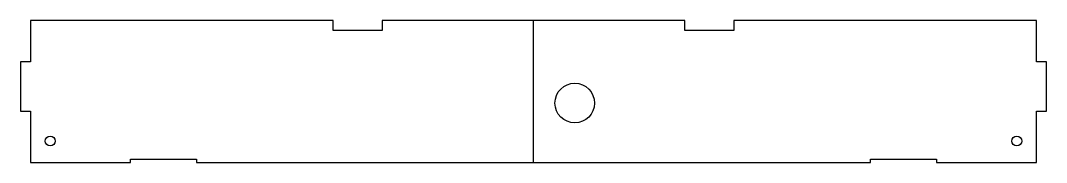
# Model space of a CAD drawing. Header units: millimetres. Extents: x -3 to 308, y -3 to 40.
import ezdxf

# ---------------------------------------------------------------- set-up
doc = ezdxf.new("R2010")
doc.units = ezdxf.units.MM
doc.layers.get('0').update_dxf_attribs({"linetype": 'CONTINUOUS'})

msp = doc.modelspace()

# ---------------------------------------------------------------- linework, layer by layer
msp.add_line((152.5, -3), (152.5, 40))
msp.add_line((152.5, -3), (152.5, 40))
msp.add_lwpolyline([(106.6, -3), (198.4, -3), (213.2, -3), (254.7, -3), (254.7, -2), (274.7, -2), (274.7, -3), (305, -3), (305, 12.5), (308, 12.5), (308, 27.5), (305, 27.5), (305, 40), (213.2, 40), (213.2, 37), (198.4, 37), (198.4, 40), (106.6, 40), (106.6, 37), (91.8, 37), (91.8, 40), (0, 40), (0, 27.5), (-3, 27.5), (-3, 12.5), (0, 12.5), (0, -3), (30.3, -3), (30.3, -2), (50.3, -2), (50.3, -3), (91.8, -3)], close=True)
for centre, radius in [((165, 15), 6), ((6, 3.5), 1.5), ((299, 3.5), 1.5)]:
    msp.add_circle(centre, radius)

doc.saveas('drawing.dxf')
